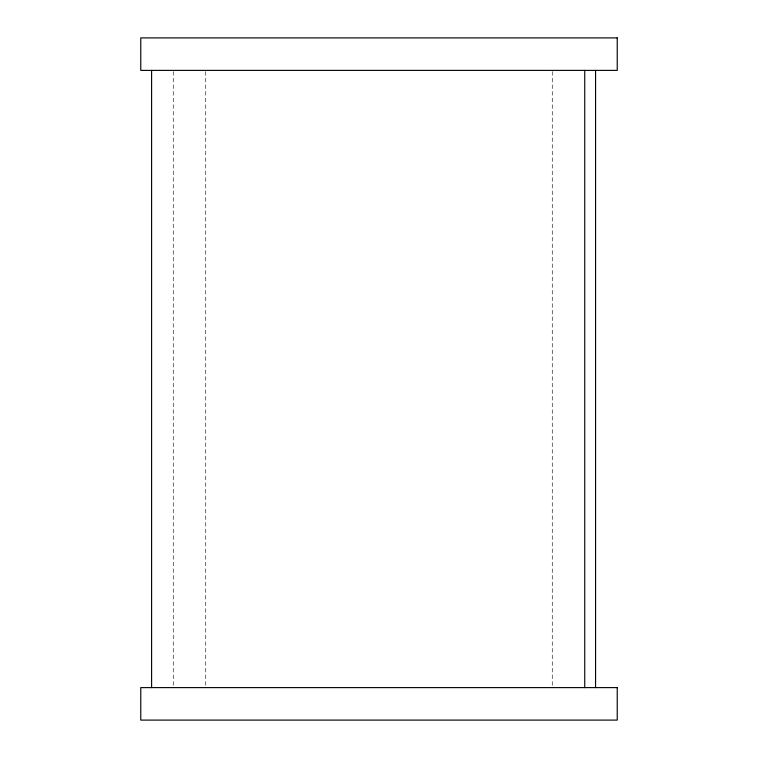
<?xml version="1.0" encoding="UTF-8"?>
<svg xmlns="http://www.w3.org/2000/svg" width="758" height="758" viewBox="0 0 758 758"><rect width="100%" height="100%" fill="white"/><g stroke="black" fill="none" stroke-linecap="round" stroke-linejoin="round"><path stroke-width="0.57" stroke-dasharray="3.79 2.84" d="M552.26 71.565L552.26 686.435M205.74 71.565L205.74 686.435M173.26 71.565L173.26 687.61"/><path stroke-width="1.14" d="M595.57 70.39L595.57 687.61M584.74 70.39L584.74 687.61M151.6 70.39L151.6 687.61M617.23 37.9L140.77 37.9L140.77 70.39L617.23 70.39L617.23 37.9M617.23 687.61L140.77 687.61L140.77 720.1L617.23 720.1L617.23 687.61"/></g></svg>
